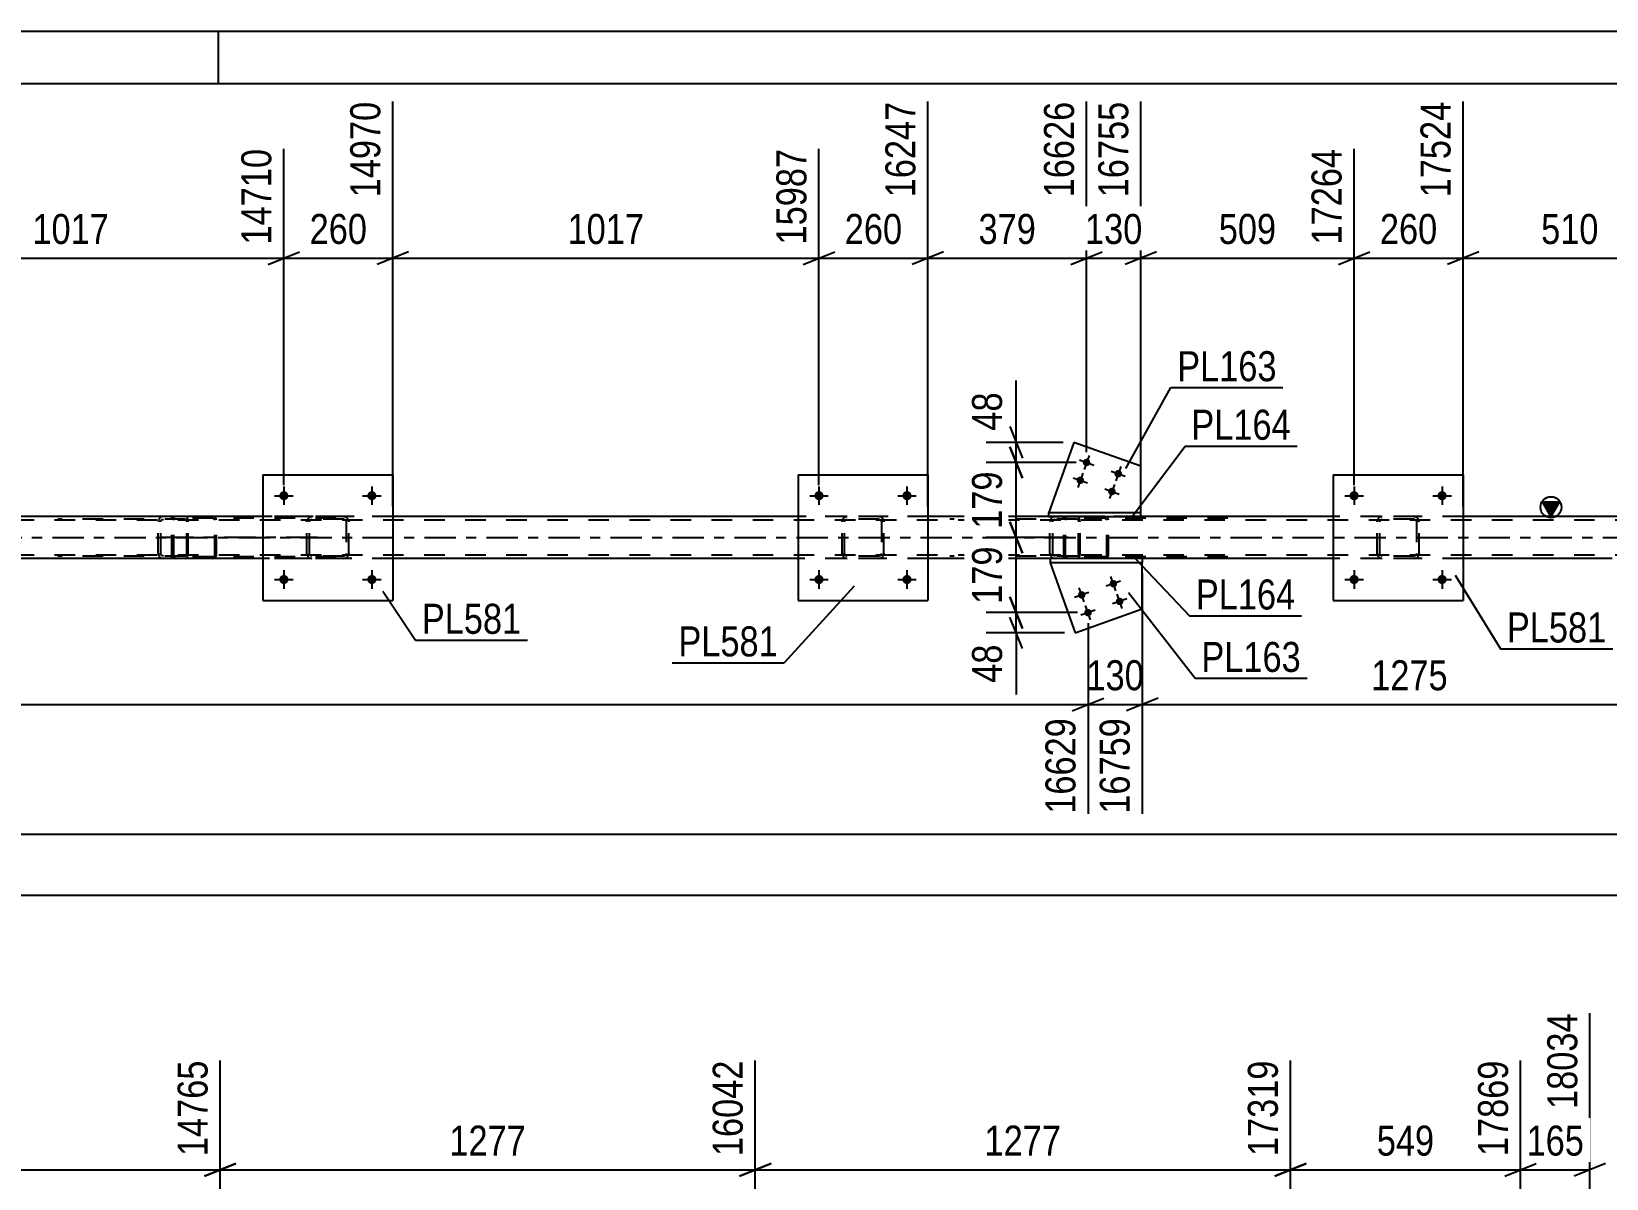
# Model space of a CAD drawing. Header units: millimetres. Extents: x 0 to 841, y 0 to 594.
# Drawn here: x 613.1 to 763.5, y 484.5 to 594 of the extents above; entities that cross this region are included whole.
import ezdxf

# ---------------------------------------------------------------- set-up
doc = ezdxf.new("R2010")
doc.units = ezdxf.units.MM
doc.linetypes.add('DXK_LINE_DOT2', pattern=[3.9198, 1.9599, -1.9599])
doc.linetypes.add('DXK_LINE_DOT3', pattern=[5.9187, 2.979, -0.9799, 0.9799, -0.9799])
doc.styles.add('Arial Narrow', font='ARIALN.TTF', dxfattribs={"height": 0.2})

# ---------------------------------------------------------------- blocks, each defined once
blk = doc.blocks.new('Unknown-318888112-1133')
at = {"color": 5, "linetype": 'Continuous'}
for p, q in [((841, 594), (0, 594)), ((631, 589), (631, 594)), ((836, 589), (5, 589))]:
    blk.add_line(p, q, dxfattribs=at)
blk = doc.blocks.new('Part-318888112-5496 - 5490')
at = {"color": 2, "linetype": 'Continuous'}
for p, q in [((737.39, 551.69), (737.39, 539.69)), ((737.39, 551.69), (749.79, 551.69)), ((749.79, 551.69), (749.79, 539.69)), ((737.39, 539.69), (749.79, 539.69))]:
    blk.add_line(p, q, dxfattribs=at)
blk = doc.blocks.new('Bolt-318888112-5508 - 5490')
at = {"linetype": 'Continuous'}
for points in [[(714.19, 552.74, -1), (713.51, 552.98, -1)], [(717.21, 551.67, -1), (716.53, 551.91, -1)], [(713.59, 551.04, -1), (712.91, 551.28, -1)], [(716.61, 549.97, -1), (715.93, 550.21, -1)]]:
    blk.add_hatch(color=1, dxfattribs=at).paths.add_polyline_path(points)
at = {"color": 1, "linetype": 'Continuous'}
for p, q in [((714.09, 553.54), (713.61, 552.18)), ((713.49, 551.84), (713.01, 550.48)), ((713.17, 553.1), (714.53, 552.62)), ((716.19, 552.03), (717.55, 551.55)), ((717.11, 552.47), (716.63, 551.11)), ((712.57, 551.4), (713.93, 550.92)), ((715.59, 550.33), (716.95, 549.85)), ((716.51, 550.77), (716.03, 549.41))]:
    blk.add_line(p, q, dxfattribs=at)
blk = doc.blocks.new('Bolt-318888112-5497 - 5490')
at = {"linetype": 'Continuous'}
for points in [[(716.07, 541.17, -1), (716.75, 541.41, -1)], [(713.05, 540.1, -1), (713.73, 540.34, -1)], [(716.67, 539.48, -1), (717.35, 539.72, -1)], [(713.65, 538.41, -1), (714.33, 538.65, -1)]]:
    blk.add_hatch(color=1, dxfattribs=at).paths.add_polyline_path(points)
at = {"color": 1, "linetype": 'Continuous'}
for p, q in [((717.09, 541.53), (715.73, 541.05)), ((716.65, 540.61), (716.17, 541.97)), ((714.07, 540.46), (712.71, 539.98)), ((713.63, 539.55), (713.15, 540.9)), ((717.69, 539.84), (716.33, 539.36)), ((717.25, 538.92), (716.77, 540.28)), ((714.67, 538.77), (713.31, 538.29)), ((714.23, 537.85), (713.75, 539.21))]:
    blk.add_line(p, q, dxfattribs=at)
blk = doc.blocks.new('Part-318888112-5502 - 5490')
at = {"color": 2, "linetype": 'Continuous'}
for p, q in [((719.17, 543.69), (710.39, 543.69)), ((710.39, 543.69), (710.39, 543.29)), ((719.17, 543.29), (710.39, 543.29)), ((719.17, 543.69), (719.17, 543.29))]:
    blk.add_line(p, q, dxfattribs=at)
blk = doc.blocks.new('Part-318888112-5507 - 5490')
at = {"color": 2, "linetype": 'Continuous'}
for p, q in [((710.39, 543.29), (712.76, 536.61)), ((719.17, 538.88), (719.17, 543.29)), ((712.76, 536.61), (719.17, 538.88))]:
    blk.add_line(p, q, dxfattribs=at)
at = {"color": 7, "linetype": 'DXK_LINE_DOT2'}
blk.add_line((719.17, 543.29), (710.39, 543.29), dxfattribs=at)
blk = doc.blocks.new('Part-318888112-5513 - 5490')
at = {"color": 2, "linetype": 'Continuous'}
for p, q in [((712.63, 554.78), (710.25, 548.09)), ((719.03, 552.51), (712.63, 554.78)), ((719.03, 548.09), (719.03, 552.51))]:
    blk.add_line(p, q, dxfattribs=at)
at = {"color": 7, "linetype": 'DXK_LINE_DOT2'}
blk.add_line((710.25, 548.09), (719.03, 548.09), dxfattribs=at)
blk = doc.blocks.new('Bolt-318888112-5547 - 5490')
at = {"linetype": 'Continuous'}
for points in [[(688.75, 549.69, -1), (687.87, 549.69, -1)], [(697.15, 549.69, -1), (696.27, 549.69, -1)]]:
    blk.add_hatch(color=1, dxfattribs=at).paths.add_polyline_path(points)
at = {"color": 1, "linetype": 'Continuous'}
for p, q in [((688.31, 550.57), (688.31, 548.81)), ((696.71, 550.57), (696.71, 548.81)), ((687.43, 549.69), (689.19, 549.69)), ((695.83, 549.69), (697.59, 549.69))]:
    blk.add_line(p, q, dxfattribs=at)
blk = doc.blocks.new('Bolt-318888112-5548 - 5490')
at = {"linetype": 'Continuous'}
for points in [[(688.75, 541.69, -1), (687.87, 541.69, -1)], [(697.15, 541.69, -1), (696.27, 541.69, -1)]]:
    blk.add_hatch(color=1, dxfattribs=at).paths.add_polyline_path(points)
at = {"color": 1, "linetype": 'Continuous'}
for p, q in [((687.43, 541.69), (689.19, 541.69)), ((688.31, 542.57), (688.31, 540.81)), ((695.83, 541.69), (697.59, 541.69)), ((696.71, 542.57), (696.71, 540.81))]:
    blk.add_line(p, q, dxfattribs=at)
blk = doc.blocks.new('Bolt-318888112-5549 - 5490')
at = {"linetype": 'Continuous'}
for points in [[(637.67, 549.69, -1), (636.79, 549.69, -1)], [(646.07, 549.69, -1), (645.19, 549.69, -1)]]:
    blk.add_hatch(color=1, dxfattribs=at).paths.add_polyline_path(points)
at = {"color": 1, "linetype": 'Continuous'}
for p, q in [((637.23, 550.57), (637.23, 548.81)), ((645.63, 550.57), (645.63, 548.81)), ((636.35, 549.69), (638.11, 549.69)), ((644.75, 549.69), (646.51, 549.69))]:
    blk.add_line(p, q, dxfattribs=at)
blk = doc.blocks.new('Bolt-318888112-5550 - 5490')
at = {"linetype": 'Continuous'}
for points in [[(637.67, 541.69, -1), (636.79, 541.69, -1)], [(646.07, 541.69, -1), (645.19, 541.69, -1)]]:
    blk.add_hatch(color=1, dxfattribs=at).paths.add_polyline_path(points)
at = {"color": 1, "linetype": 'Continuous'}
for p, q in [((636.35, 541.69), (638.11, 541.69)), ((637.23, 542.57), (637.23, 540.81)), ((644.75, 541.69), (646.51, 541.69)), ((645.63, 542.57), (645.63, 540.81))]:
    blk.add_line(p, q, dxfattribs=at)
blk = doc.blocks.new('Bolt-318888112-5553 - 5490')
at = {"linetype": 'Continuous'}
for points in [[(739.83, 549.69, -1), (738.95, 549.69, -1)], [(748.23, 549.69, -1), (747.35, 549.69, -1)]]:
    blk.add_hatch(color=1, dxfattribs=at).paths.add_polyline_path(points)
at = {"color": 1, "linetype": 'Continuous'}
for p, q in [((739.39, 550.57), (739.39, 548.81)), ((747.79, 550.57), (747.79, 548.81)), ((738.51, 549.69), (740.27, 549.69)), ((746.91, 549.69), (748.67, 549.69))]:
    blk.add_line(p, q, dxfattribs=at)
blk = doc.blocks.new('Bolt-318888112-5554 - 5490')
at = {"linetype": 'Continuous'}
for points in [[(739.83, 541.69, -1), (738.95, 541.69, -1)], [(748.23, 541.69, -1), (747.35, 541.69, -1)]]:
    blk.add_hatch(color=1, dxfattribs=at).paths.add_polyline_path(points)
at = {"color": 1, "linetype": 'Continuous'}
for p, q in [((738.51, 541.69), (740.27, 541.69)), ((739.39, 542.57), (739.39, 540.81)), ((746.91, 541.69), (748.67, 541.69)), ((747.79, 542.57), (747.79, 540.81))]:
    blk.add_line(p, q, dxfattribs=at)
blk = doc.blocks.new('Part-318888112-5607 - 5490')
at = {"color": 7, "linetype": 'DXK_LINE_DOT2'}
for p, q in [((741.59, 547.21), (741.63, 547.4)), ((741.63, 547.4), (741.59, 547.21)), ((741.83, 547.21), (741.85, 547.3)), ((741.85, 547.3), (741.9, 547.38)), ((741.89, 547.66), (742.07, 547.69)), ((742.07, 547.69), (741.89, 547.66)), ((741.9, 547.38), (741.98, 547.43)), ((741.98, 547.43), (742.07, 547.45)), ((745.11, 547.69), (742.07, 547.69)), ((745.11, 547.45), (742.07, 547.45)), ((745.11, 547.69), (745.29, 547.66)), ((745.29, 547.66), (745.11, 547.69)), ((745.11, 547.45), (745.2, 547.43)), ((745.2, 547.43), (745.28, 547.38)), ((745.28, 547.38), (745.33, 547.3)), ((745.33, 547.3), (745.35, 547.21)), ((745.55, 547.4), (745.59, 547.21)), ((745.59, 547.21), (745.55, 547.4)), ((741.59, 544.17), (741.59, 547.21)), ((741.83, 544.17), (741.83, 547.21)), ((745.35, 547.21), (745.35, 544.17)), ((745.59, 544.17), (745.59, 547.21)), ((741.63, 543.99), (741.59, 544.17)), ((741.59, 544.17), (741.63, 543.99)), ((741.85, 544.08), (741.83, 544.17)), ((741.9, 544), (741.85, 544.08)), ((742.07, 543.69), (741.89, 543.73)), ((741.89, 543.73), (742.07, 543.69)), ((741.98, 543.95), (741.9, 544)), ((742.07, 543.93), (741.98, 543.95)), ((745.11, 543.93), (742.07, 543.93)), ((745.11, 543.69), (742.07, 543.69)), ((745.2, 543.95), (745.11, 543.93)), ((745.29, 543.73), (745.11, 543.69)), ((745.11, 543.69), (745.29, 543.73)), ((745.28, 544), (745.2, 543.95)), ((745.33, 544.08), (745.28, 544)), ((745.35, 544.17), (745.33, 544.08)), ((745.59, 544.17), (745.55, 543.99)), ((745.55, 543.99), (745.59, 544.17))]:
    blk.add_line(p, q, dxfattribs=at)
for centre, start, end in [((742.07, 547.21), 112.5, 157.5), ((742.07, 547.21), 112.5, 157.5), ((745.11, 547.21), 22.5, 67.5), ((745.11, 547.21), 22.5, 67.5), ((742.07, 544.17), 202.5, 247.5), ((742.07, 544.17), 202.5, 247.5), ((745.11, 544.17), 292.5, 337.5), ((745.11, 544.17), 292.5, 337.5)]:
    blk.add_arc(centre, 0.48, start, end, dxfattribs=at)
blk = doc.blocks.new('Part-318888112-5612 - 5490')
at = {"color": 2, "linetype": 'Continuous'}
for p, q in [((686.31, 551.69), (686.31, 539.69)), ((686.31, 551.69), (698.71, 551.69)), ((698.71, 551.69), (698.71, 539.69)), ((686.31, 539.69), (698.71, 539.69))]:
    blk.add_line(p, q, dxfattribs=at)
blk = doc.blocks.new('Part-318888112-5613 - 5490')
at = {"color": 7, "linetype": 'DXK_LINE_DOT2'}
for p, q in [((690.51, 547.21), (690.55, 547.4)), ((690.55, 547.4), (690.51, 547.21)), ((690.75, 547.21), (690.77, 547.3)), ((690.77, 547.3), (690.82, 547.38)), ((690.81, 547.66), (690.99, 547.69)), ((690.99, 547.69), (690.81, 547.66)), ((690.82, 547.38), (690.9, 547.43)), ((690.9, 547.43), (690.99, 547.45)), ((694.03, 547.69), (690.99, 547.69)), ((694.03, 547.45), (690.99, 547.45)), ((694.03, 547.69), (694.21, 547.66)), ((694.21, 547.66), (694.03, 547.69)), ((694.03, 547.45), (694.12, 547.43)), ((694.12, 547.43), (694.2, 547.38)), ((694.2, 547.38), (694.25, 547.3)), ((694.25, 547.3), (694.27, 547.21)), ((694.47, 547.4), (694.51, 547.21)), ((694.51, 547.21), (694.47, 547.4)), ((690.51, 544.17), (690.51, 547.21)), ((690.75, 544.17), (690.75, 547.21)), ((694.27, 547.21), (694.27, 544.17)), ((694.51, 544.17), (694.51, 547.21)), ((690.55, 543.99), (690.51, 544.17)), ((690.51, 544.17), (690.55, 543.99)), ((690.77, 544.08), (690.75, 544.17)), ((690.82, 544), (690.77, 544.08)), ((690.99, 543.69), (690.81, 543.73)), ((690.81, 543.73), (690.99, 543.69)), ((690.9, 543.95), (690.82, 544)), ((690.99, 543.93), (690.9, 543.95)), ((694.03, 543.93), (690.99, 543.93)), ((694.03, 543.69), (690.99, 543.69)), ((694.12, 543.95), (694.03, 543.93)), ((694.21, 543.73), (694.03, 543.69)), ((694.03, 543.69), (694.21, 543.73)), ((694.2, 544), (694.12, 543.95)), ((694.25, 544.08), (694.2, 544)), ((694.27, 544.17), (694.25, 544.08)), ((694.51, 544.17), (694.47, 543.99)), ((694.47, 543.99), (694.51, 544.17))]:
    blk.add_line(p, q, dxfattribs=at)
at = {"color": 7, "linetype": 'DXK_LINE_DOT3'}
blk.add_line((692.51, 545.69), (692.51, 545.69), dxfattribs=at)
at = {"color": 7, "linetype": 'DXK_LINE_DOT2'}
for centre, start, end in [((690.99, 547.21), 112.5, 157.5), ((690.99, 547.21), 112.5, 157.5), ((694.03, 547.21), 22.5, 67.5), ((694.03, 547.21), 22.5, 67.5), ((690.99, 544.17), 202.5, 247.5), ((690.99, 544.17), 202.5, 247.5), ((694.03, 544.17), 292.5, 337.5), ((694.03, 544.17), 292.5, 337.5)]:
    blk.add_arc(centre, 0.48, start, end, dxfattribs=at)
blk = doc.blocks.new('Part-318888112-5618 - 5490')
at = {"color": 2, "linetype": 'Continuous'}
for p, q in [((635.23, 551.69), (635.23, 539.69)), ((635.23, 551.69), (647.63, 551.69)), ((647.63, 551.69), (647.63, 539.69)), ((635.23, 539.69), (647.63, 539.69))]:
    blk.add_line(p, q, dxfattribs=at)
blk = doc.blocks.new('Part-318888112-5619 - 5490')
at = {"color": 7, "linetype": 'DXK_LINE_DOT2'}
for p, q in [((639.43, 547.21), (639.47, 547.4)), ((639.47, 547.4), (639.43, 547.21)), ((639.67, 547.21), (639.69, 547.3)), ((639.69, 547.3), (639.74, 547.38)), ((639.73, 547.66), (639.91, 547.69)), ((639.91, 547.69), (639.73, 547.66)), ((639.74, 547.38), (639.82, 547.43)), ((639.82, 547.43), (639.91, 547.45)), ((642.95, 547.69), (639.91, 547.69)), ((642.95, 547.45), (639.91, 547.45)), ((642.95, 547.69), (643.13, 547.66)), ((643.13, 547.66), (642.95, 547.69)), ((642.95, 547.45), (643.04, 547.43)), ((643.04, 547.43), (643.12, 547.38)), ((643.12, 547.38), (643.17, 547.3)), ((643.17, 547.3), (643.19, 547.21)), ((643.39, 547.4), (643.43, 547.21)), ((643.43, 547.21), (643.39, 547.4)), ((639.43, 544.17), (639.43, 547.21)), ((639.67, 544.17), (639.67, 547.21)), ((643.19, 547.21), (643.19, 544.17)), ((643.43, 544.17), (643.43, 547.21)), ((639.47, 543.99), (639.43, 544.17)), ((639.43, 544.17), (639.47, 543.99)), ((639.69, 544.08), (639.67, 544.17)), ((639.74, 544), (639.69, 544.08)), ((639.91, 543.69), (639.73, 543.73)), ((639.73, 543.73), (639.91, 543.69)), ((639.82, 543.95), (639.74, 544)), ((639.91, 543.93), (639.82, 543.95)), ((642.95, 543.93), (639.91, 543.93)), ((642.95, 543.69), (639.91, 543.69)), ((643.04, 543.95), (642.95, 543.93)), ((643.13, 543.73), (642.95, 543.69)), ((642.95, 543.69), (643.13, 543.73)), ((643.12, 544), (643.04, 543.95)), ((643.17, 544.08), (643.12, 544)), ((643.19, 544.17), (643.17, 544.08)), ((643.43, 544.17), (643.39, 543.99)), ((643.39, 543.99), (643.43, 544.17))]:
    blk.add_line(p, q, dxfattribs=at)
at = {"color": 7, "linetype": 'DXK_LINE_DOT3'}
blk.add_line((641.43, 545.69), (641.43, 545.69), dxfattribs=at)
at = {"color": 7, "linetype": 'DXK_LINE_DOT2'}
for centre, start, end in [((639.91, 547.21), 112.5, 157.5), ((639.91, 547.21), 112.5, 157.5), ((642.95, 547.21), 22.5, 67.5), ((642.95, 547.21), 22.5, 67.5), ((639.91, 544.17), 202.5, 247.5), ((639.91, 544.17), 202.5, 247.5), ((642.95, 544.17), 292.5, 337.5), ((642.95, 544.17), 292.5, 337.5)]:
    blk.add_arc(centre, 0.48, start, end, dxfattribs=at)
blk = doc.blocks.new('Part-318888112-5630 - 5490')
at = {"color": 2, "linetype": 'Continuous'}
for p, q in [((710.25, 547.69), (710.25, 548.09)), ((710.25, 548.09), (719.03, 548.09)), ((710.25, 547.69), (719.03, 547.69)), ((719.03, 547.69), (719.03, 548.09))]:
    blk.add_line(p, q, dxfattribs=at)
blk = doc.blocks.new('Part-318888112-5669 - 5490')
at = {"color": 7, "linetype": 'DXK_LINE_DOT2'}
for p, q in [((627.82, 547.69), (615.67, 547.69)), ((627.82, 547.45), (615.67, 547.45)), ((625.25, 547.3), (625.23, 547.21)), ((625.27, 547.4), (625.25, 547.3)), ((625.48, 547.21), (625.5, 547.3)), ((625.5, 547.3), (625.56, 547.38)), ((625.73, 547.69), (625.54, 547.66)), ((625.56, 547.38), (625.64, 547.43)), ((625.64, 547.43), (625.73, 547.45)), ((626.55, 547.45), (626.55, 547.69)), ((627.93, 547.66), (627.82, 547.69)), ((627.82, 547.45), (627.88, 547.43)), ((627.88, 547.43), (627.92, 547.38)), ((627.92, 547.38), (627.95, 547.3)), ((628.02, 547.55), (627.93, 547.66)), ((627.95, 547.3), (627.96, 547.21)), ((628.07, 547.4), (628.02, 547.55)), ((628.1, 547.21), (628.07, 547.4)), ((625.23, 544.17), (625.23, 547.21)), ((625.48, 544.17), (625.48, 547.21)), ((627.96, 544.17), (627.96, 547.21)), ((628.1, 544.17), (628.1, 547.21)), ((627.82, 543.93), (615.67, 543.93)), ((627.82, 543.69), (615.67, 543.69)), ((625.23, 544.17), (625.25, 544.09)), ((625.25, 544.09), (625.27, 543.99)), ((625.5, 544.08), (625.48, 544.17)), ((625.56, 544), (625.5, 544.08)), ((625.54, 543.73), (625.73, 543.69)), ((625.64, 543.95), (625.56, 544)), ((625.73, 543.93), (625.64, 543.95)), ((626.55, 543.69), (626.55, 543.93)), ((627.88, 543.95), (627.82, 543.93)), ((627.82, 543.69), (627.93, 543.73)), ((627.92, 544), (627.88, 543.95)), ((627.95, 544.08), (627.92, 544)), ((627.93, 543.73), (628.02, 543.83)), ((627.96, 544.17), (627.95, 544.08)), ((628.02, 543.83), (628.03, 543.86)), ((628.03, 543.86), (628.07, 543.99)), ((628.07, 543.99), (628.1, 544.17))]:
    blk.add_line(p, q, dxfattribs=at)
for centre, start, end in [((625.72, 547.2), 111.1941, 156.1506), ((625.72, 544.19), 203.8494, 248.8059)]:
    blk.add_arc(centre, 0.492, start, end, dxfattribs=at)
blk = doc.blocks.new('Part-318888112-5676 - 5490')
at = {"color": 7, "linetype": 'DXK_LINE_DOT2'}
for p, q in [((712.96, 547.69), (700.8, 547.69)), ((712.96, 547.45), (700.8, 547.45)), ((710.38, 547.3), (710.36, 547.21)), ((710.4, 547.4), (710.38, 547.3)), ((710.62, 547.21), (710.64, 547.3)), ((710.64, 547.3), (710.69, 547.38)), ((710.87, 547.69), (710.68, 547.66)), ((710.69, 547.38), (710.77, 547.43)), ((710.77, 547.43), (710.87, 547.45)), ((711.68, 547.45), (711.68, 547.69)), ((713.06, 547.66), (712.96, 547.69)), ((712.96, 547.45), (713.01, 547.43)), ((713.01, 547.43), (713.05, 547.38)), ((713.05, 547.38), (713.08, 547.3)), ((713.15, 547.55), (713.06, 547.66)), ((713.08, 547.3), (713.09, 547.21)), ((713.21, 547.4), (713.15, 547.55)), ((713.23, 547.21), (713.21, 547.4)), ((710.36, 544.17), (710.36, 547.21)), ((710.62, 544.17), (710.62, 547.21)), ((713.09, 544.17), (713.09, 547.21)), ((713.23, 544.17), (713.23, 547.21)), ((712.96, 543.93), (700.8, 543.93)), ((712.96, 543.69), (700.8, 543.69)), ((710.36, 544.17), (710.38, 544.09)), ((710.38, 544.09), (710.4, 543.99)), ((710.64, 544.08), (710.62, 544.17)), ((710.69, 544), (710.64, 544.08)), ((710.68, 543.73), (710.87, 543.69)), ((710.77, 543.95), (710.69, 544)), ((710.87, 543.93), (710.77, 543.95)), ((711.68, 543.69), (711.68, 543.93)), ((713.01, 543.95), (712.96, 543.93)), ((712.96, 543.69), (713.06, 543.73)), ((713.05, 544), (713.01, 543.95)), ((713.08, 544.08), (713.05, 544)), ((713.06, 543.73), (713.15, 543.83)), ((713.09, 544.17), (713.08, 544.08)), ((713.15, 543.83), (713.21, 543.99)), ((713.21, 543.99), (713.23, 544.17))]:
    blk.add_line(p, q, dxfattribs=at)
for centre, start, end in [((710.85, 547.2), 111.1941, 156.1506), ((710.85, 544.19), 203.8494, 248.8059)]:
    blk.add_arc(centre, 0.492, start, end, dxfattribs=at)
blk = doc.blocks.new('Part-318888112-5678 - 5490')
at = {"color": 7, "linetype": 'DXK_LINE_DOT2'}
for p, q in [((711.71, 547.49), (711.68, 547.37)), ((711.68, 544.01), (711.68, 547.37)), ((711.85, 547.37), (711.87, 547.43)), ((711.85, 544.01), (711.85, 547.37)), ((711.87, 547.43), (711.9, 547.49)), ((712.02, 547.69), (711.89, 547.67)), ((711.9, 547.49), (711.96, 547.52)), ((711.96, 547.52), (712.02, 547.53)), ((727.35, 547.69), (712.02, 547.69)), ((727.35, 547.53), (712.02, 547.53)), ((715.73, 547.67), (715.6, 547.69)), ((715.6, 547.53), (715.66, 547.52)), ((715.66, 547.52), (715.69, 547.5)), ((715.69, 547.5), (715.72, 547.49)), ((715.72, 547.49), (715.76, 547.43)), ((715.76, 547.43), (715.77, 547.37)), ((715.77, 544.01), (715.77, 547.37)), ((715.94, 547.37), (715.91, 547.49)), ((715.94, 544.01), (715.94, 547.37)), ((711.68, 544.01), (711.71, 543.89)), ((711.87, 543.95), (711.85, 544.01)), ((711.9, 543.9), (711.87, 543.95)), ((711.89, 543.72), (712.02, 543.69)), ((711.9, 543.9), (711.93, 543.88)), ((711.93, 543.88), (711.96, 543.86)), ((711.96, 543.86), (712.02, 543.85)), ((727.35, 543.85), (712.02, 543.85)), ((727.35, 543.69), (712.02, 543.69)), ((715.66, 543.86), (715.6, 543.85)), ((715.6, 543.69), (715.73, 543.72)), ((715.72, 543.9), (715.66, 543.86)), ((715.76, 543.95), (715.72, 543.9)), ((715.77, 544.01), (715.76, 543.95)), ((715.91, 543.89), (715.94, 544.01))]:
    blk.add_line(p, q, dxfattribs=at)
for centre, start, end in [((712.01, 547.36), 110.7583, 155.68), ((715.61, 547.36), 24.32, 69.2417), ((712.01, 544.03), 204.32, 249.2417), ((715.61, 544.03), 290.7583, 335.68)]:
    blk.add_arc(centre, 0.331, start, end, dxfattribs=at)
blk = doc.blocks.new('Part-318888112-5696 - 5490')
at = {"color": 7, "linetype": 'DXK_LINE_DOT2'}
for p, q in [((626.57, 547.49), (626.55, 547.37)), ((626.55, 544.01), (626.55, 547.37)), ((626.72, 547.37), (626.73, 547.43)), ((626.72, 544.01), (626.72, 547.37)), ((626.73, 547.43), (626.77, 547.49)), ((626.89, 547.69), (626.76, 547.67)), ((626.77, 547.49), (626.82, 547.52)), ((626.82, 547.52), (626.89, 547.53)), ((642.22, 547.69), (626.89, 547.69)), ((642.22, 547.53), (626.89, 547.53)), ((630.59, 547.67), (630.46, 547.69)), ((630.46, 547.53), (630.53, 547.52)), ((630.53, 547.52), (630.55, 547.5)), ((630.55, 547.5), (630.58, 547.49)), ((630.58, 547.49), (630.62, 547.43)), ((630.62, 547.43), (630.63, 547.37)), ((630.63, 544.01), (630.63, 547.37)), ((630.81, 547.37), (630.78, 547.49)), ((630.81, 544.01), (630.81, 547.37)), ((626.55, 544.01), (626.57, 543.89)), ((626.73, 543.95), (626.72, 544.01)), ((626.77, 543.9), (626.73, 543.95)), ((626.76, 543.72), (626.89, 543.69)), ((626.77, 543.9), (626.8, 543.88)), ((626.8, 543.88), (626.82, 543.86)), ((626.82, 543.86), (626.89, 543.85)), ((642.22, 543.85), (626.89, 543.85)), ((642.22, 543.69), (626.89, 543.69)), ((630.53, 543.86), (630.46, 543.85)), ((630.46, 543.69), (630.59, 543.72)), ((630.58, 543.9), (630.53, 543.86)), ((630.62, 543.95), (630.58, 543.9)), ((630.63, 544.01), (630.62, 543.95)), ((630.78, 543.89), (630.81, 544.01))]:
    blk.add_line(p, q, dxfattribs=at)
at = {"color": 7, "linetype": 'DXK_LINE_DOT3'}
blk.add_line((640.43, 545.69), (625.26, 545.69), dxfattribs=at)
at = {"color": 7, "linetype": 'DXK_LINE_DOT2'}
for centre, start, end in [((626.88, 547.36), 110.7583, 155.68), ((630.48, 547.36), 24.32, 69.2417), ((626.88, 544.03), 204.32, 249.2417), ((630.48, 544.03), 290.7583, 335.68)]:
    blk.add_arc(centre, 0.331, start, end, dxfattribs=at)
blk = doc.blocks.new('Part-318888112-5729 - 5490')
at = {"linetype": 'Continuous'}
blk.add_hatch(color=2, dxfattribs=at).paths.add_polyline_path([(758.18, 547.69), (757.38, 549.09), (758.98, 549.09)])
at = {"color": 2, "linetype": 'Continuous'}
for p, q in [((758.18, 547.69), (757.38, 549.09)), ((757.38, 549.09), (758.98, 549.09)), ((758.98, 549.09), (758.18, 547.69)), ((635.23, 547.69), (596.55, 547.69)), ((686.31, 547.69), (647.63, 547.69)), ((710.25, 547.69), (698.71, 547.69)), ((737.39, 547.69), (719.03, 547.69)), ((770.18, 547.69), (749.79, 547.69)), ((635.23, 543.69), (596.55, 543.69)), ((686.31, 543.69), (647.63, 543.69)), ((710.39, 543.69), (698.71, 543.69)), ((737.39, 543.69), (719.17, 543.69)), ((764.02, 543.69), (749.79, 543.69))]:
    blk.add_line(p, q, dxfattribs=at)
at = {"color": 7, "linetype": 'DXK_LINE_DOT2'}
for p, q in [((770.18, 547.37), (106.14, 547.37)), ((749.79, 547.69), (175.5, 547.69)), ((647.63, 547.69), (635.23, 547.69)), ((698.71, 547.69), (686.31, 547.69)), ((719.03, 547.69), (710.25, 547.69)), ((770.18, 544.01), (106.14, 544.01)), ((647.63, 543.69), (635.23, 543.69)), ((698.71, 543.69), (686.31, 543.69)), ((719.17, 543.69), (710.39, 543.69)), ((749.79, 543.69), (737.39, 543.69))]:
    blk.add_line(p, q, dxfattribs=at)
at = {"color": 7, "linetype": 'DXK_LINE_DOT3'}
blk.add_line((106.14, 545.69), (770.18, 545.69), dxfattribs=at)
at = {"color": 2, "linetype": 'Continuous'}
blk.add_circle((758.18, 548.59), 1, dxfattribs=at)
blk = doc.blocks.new('StraightDimension-318888112-14655 - 5490')
at = {"color": 7, "linetype": 'Continuous'}
for p, q in [((698.71, 548.69), (698.71, 587.31)), ((713.85, 553.86), (713.85, 587.31)), ((700.21, 572.97), (697.21, 571.77)), ((712.35, 571.77), (715.35, 572.97)), ((698.71, 572.37), (713.85, 572.37))]:
    blk.add_line(p, q, dxfattribs=at)
at = {"color": 0}
blk.add_wipeout([(709.62, 573.12), (709.62, 577.32), (702.94, 577.32), (702.94, 573.12)], dxfattribs=at)
at = {"color": 3, "style": 'Arial Narrow'}
blk.add_text('379', height=2.863, dxfattribs=at).set_placement((703.54, 573.72))
at = {"color": 0, "linetype": 'Continuous'}
blk.add_wipeout([(713.25, 587.91), (709.05, 587.91), (709.05, 577.57), (713.25, 577.57)], dxfattribs=at)
at = {"color": 3, "linetype": 'Continuous', "style": 'Arial Narrow'}
blk.add_text('16626', height=2.863, rotation=90.0002, dxfattribs=at).set_placement((712.65, 578.17))
blk = doc.blocks.new('StraightDimension-318888112-14652 - 5490')
at = {"color": 7, "linetype": 'Continuous'}
for p, q in [((749.79, 548.69), (749.79, 587.31)), ((739.39, 550.69), (739.39, 582.81)), ((737.89, 571.77), (740.89, 572.97)), ((751.29, 572.97), (748.29, 571.77)), ((739.39, 572.37), (749.79, 572.37))]:
    blk.add_line(p, q, dxfattribs=at)
at = {"color": 0}
blk.add_wipeout([(747.93, 573.12), (747.93, 577.32), (741.25, 577.32), (741.25, 573.12)], dxfattribs=at)
at = {"color": 3, "style": 'Arial Narrow'}
blk.add_text('260', height=2.863, dxfattribs=at).set_placement((741.85, 573.72))
at = {"color": 0, "linetype": 'Continuous'}
blk.add_wipeout([(749.19, 587.91), (744.99, 587.91), (744.99, 577.57), (749.19, 577.57)], dxfattribs=at)
at = {"color": 3, "linetype": 'Continuous', "style": 'Arial Narrow'}
blk.add_text('17524', height=2.863, rotation=90.0002, dxfattribs=at).set_placement((748.59, 578.17))
blk = doc.blocks.new('StraightDimension-318888112-6430 - 5490')
at = {"color": 7, "linetype": 'Continuous'}
for p, q in [((719.17, 542.29), (719.17, 519.33)), ((713.99, 537.53), (713.99, 519.33)), ((712.49, 529.17), (715.49, 530.37)), ((713.99, 529.77), (719.17, 529.77)), ((720.67, 530.37), (717.67, 529.17))]:
    blk.add_line(p, q, dxfattribs=at)
at = {"color": 0}
blk.add_wipeout([(719.93, 530.52), (719.93, 534.72), (713.24, 534.72), (713.24, 530.52)], dxfattribs=at)
at = {"color": 0, "linetype": 'Continuous'}
blk.add_wipeout([(718.57, 529.07), (714.37, 529.07), (714.37, 518.73), (718.57, 518.73)], dxfattribs=at)
at = {"color": 3, "style": 'Arial Narrow'}
blk.add_text('130', height=2.863, dxfattribs=at).set_placement((713.84, 531.12))
at = {"color": 3, "linetype": 'Continuous', "style": 'Arial Narrow'}
blk.add_text('16759', height=2.863, rotation=90.0002, dxfattribs=at).set_placement((717.97, 519.33))
blk = doc.blocks.new('StraightDimension-318888112-6373 - 5490')
at = {"color": 7, "linetype": 'Continuous'}
blk.add_line((64.22, 517.39), (770.18, 517.39), dxfattribs=at)
blk = doc.blocks.new('StraightDimension-318888112-6394 - 5490')
at = {"color": 7, "linetype": 'Continuous'}
blk.add_line((63.58, 511.57), (770.82, 511.57), dxfattribs=at)
blk = doc.blocks.new('StraightDimension-318888112-6426 - 5490')
at = {"color": 7, "linetype": 'Continuous'}
for p, q in [((719.17, 542.29), (719.17, 519.33)), ((770.18, 542.69), (770.18, 519.33)), ((720.67, 530.37), (717.67, 529.17)), ((719.17, 529.77), (770.18, 529.77)), ((768.68, 529.17), (771.68, 530.37))]:
    blk.add_line(p, q, dxfattribs=at)
at = {"color": 0}
blk.add_wipeout([(748.93, 530.52), (748.93, 534.72), (740.42, 534.72), (740.42, 530.52)], dxfattribs=at)
at = {"color": 0, "linetype": 'Continuous'}
blk.add_wipeout([(769.58, 529.07), (765.38, 529.07), (765.38, 518.73), (769.58, 518.73)], dxfattribs=at)
at = {"color": 3, "style": 'Arial Narrow'}
blk.add_text('1275', height=2.863, dxfattribs=at).set_placement((741.02, 531.12))
at = {"color": 3, "linetype": 'Continuous', "style": 'Arial Narrow'}
blk.add_text('18034', height=2.863, rotation=90.0002, dxfattribs=at).set_placement((768.98, 519.33))
blk = doc.blocks.new('StraightDimension-318888112-6436 - 5490')
at = {"color": 7, "linetype": 'Continuous'}
for p, q in [((713.99, 537.53), (713.99, 519.33)), ((64.22, 529.77), (713.99, 529.77)), ((712.49, 529.17), (715.49, 530.37))]:
    blk.add_line(p, q, dxfattribs=at)
at = {"color": 0, "linetype": 'Continuous'}
blk.add_wipeout([(713.39, 529.07), (709.19, 529.07), (709.19, 518.73), (713.39, 518.73)], dxfattribs=at)
at = {"color": 3, "linetype": 'Continuous', "style": 'Arial Narrow'}
blk.add_text('16629', height=2.863, rotation=90.0002, dxfattribs=at).set_placement((712.79, 519.33))
blk = doc.blocks.new('StraightDimension-318888112-6443 - 5490')
at = {"color": 7, "linetype": 'Continuous'}
for p, q in [((706.53, 540.03), (707.73, 537.03)), ((712.99, 538.53), (704.28, 538.53)), ((707.13, 536.61), (707.13, 538.53)), ((707.73, 535.11), (706.53, 538.11)), ((711.76, 536.61), (704.28, 536.61))]:
    blk.add_line(p, q, dxfattribs=at)
at = {"color": 0}
blk.add_wipeout([(706.38, 536.08), (702.18, 536.08), (702.18, 531.23), (706.38, 531.23)], dxfattribs=at)
at = {"color": 7, "linetype": 'Continuous'}
blk.add_line((707.13, 536.61), (707.13, 530.7), dxfattribs=at)
blk.add_line((707.13, 536.61), (707.13, 530.7), dxfattribs=at)
at = {"color": 3, "style": 'Arial Narrow'}
blk.add_text('48', height=2.863, rotation=90.0002, dxfattribs=at).set_placement((705.78, 531.83))
blk = doc.blocks.new('StraightDimension-318888112-6453 - 5490')
at = {"color": 7, "linetype": 'Continuous'}
for p, q in [((706.53, 547.19), (707.73, 544.19)), ((712.09, 545.69), (704.28, 545.69)), ((707.13, 538.53), (707.13, 545.69)), ((707.73, 537.03), (706.53, 540.03)), ((712.99, 538.53), (704.28, 538.53))]:
    blk.add_line(p, q, dxfattribs=at)
at = {"color": 0}
blk.add_wipeout([(706.38, 545.45), (702.18, 545.45), (702.18, 538.77), (706.38, 538.77)], dxfattribs=at)
at = {"color": 3, "style": 'Arial Narrow'}
blk.add_text('179', height=2.863, rotation=90.0002, dxfattribs=at).set_placement((705.78, 539.37))
blk = doc.blocks.new('StraightDimension-318888112-6470 - 5490')
at = {"color": 7, "linetype": 'Continuous'}
for p, q in [((706.53, 554.36), (707.73, 551.36)), ((712.85, 552.86), (704.28, 552.86)), ((707.13, 545.69), (707.13, 552.86)), ((707.73, 544.19), (706.53, 547.19)), ((712.09, 545.69), (704.28, 545.69))]:
    blk.add_line(p, q, dxfattribs=at)
at = {"color": 0}
blk.add_wipeout([(706.38, 552.62), (702.18, 552.62), (702.18, 545.93), (706.38, 545.93)], dxfattribs=at)
at = {"color": 3, "style": 'Arial Narrow'}
blk.add_text('179', height=2.863, rotation=90.0002, dxfattribs=at).set_placement((705.78, 546.53))
blk = doc.blocks.new('StraightDimension-318888112-6487 - 5490')
at = {"color": 7, "linetype": 'Continuous'}
for p, q in [((706.53, 556.28), (707.73, 553.28)), ((711.63, 554.78), (704.28, 554.78)), ((707.13, 552.86), (707.13, 554.78)), ((707.73, 551.36), (706.53, 554.36)), ((712.85, 552.86), (704.28, 552.86))]:
    blk.add_line(p, q, dxfattribs=at)
at = {"color": 0}
blk.add_wipeout([(706.38, 560.16), (702.18, 560.16), (702.18, 555.3), (706.38, 555.3)], dxfattribs=at)
at = {"color": 7, "linetype": 'Continuous'}
blk.add_line((707.13, 554.78), (707.13, 560.68), dxfattribs=at)
blk.add_line((707.13, 554.78), (707.13, 560.68), dxfattribs=at)
at = {"color": 3, "style": 'Arial Narrow'}
blk.add_text('48', height=2.863, rotation=90.0002, dxfattribs=at).set_placement((705.78, 555.9))
blk = doc.blocks.new('StraightDimension-318888112-14651 - 5490')
at = {"color": 7, "linetype": 'Continuous'}
for p, q in [((749.79, 548.69), (749.79, 587.31)), ((770.18, 548.69), (770.18, 582.81)), ((751.29, 572.97), (748.29, 571.77)), ((768.68, 571.77), (771.68, 572.97)), ((749.79, 572.37), (770.18, 572.37))]:
    blk.add_line(p, q, dxfattribs=at)
at = {"color": 0, "linetype": 'Continuous'}
blk.add_wipeout([(769.58, 583.41), (765.38, 583.41), (765.38, 573.07), (769.58, 573.07)], dxfattribs=at)
at = {"color": 0}
blk.add_wipeout([(763.33, 573.12), (763.33, 577.32), (756.64, 577.32), (756.64, 573.12)], dxfattribs=at)
at = {"color": 3, "linetype": 'Continuous', "style": 'Arial Narrow'}
blk.add_text('18034', height=2.863, rotation=90.0002, dxfattribs=at).set_placement((768.98, 573.67))
at = {"color": 3, "style": 'Arial Narrow'}
blk.add_text('510', height=2.863, dxfattribs=at).set_placement((757.24, 573.72))
blk = doc.blocks.new('StraightDimension-318888112-14653 - 5490')
at = {"color": 7, "linetype": 'Continuous'}
for p, q in [((719.03, 549.09), (719.03, 587.31)), ((739.39, 550.69), (739.39, 582.81)), ((720.53, 572.97), (717.53, 571.77)), ((737.89, 571.77), (740.89, 572.97)), ((719.03, 572.37), (739.39, 572.37))]:
    blk.add_line(p, q, dxfattribs=at)
at = {"color": 0, "linetype": 'Continuous'}
blk.add_wipeout([(738.79, 583.41), (734.59, 583.41), (734.59, 573.07), (738.79, 573.07)], dxfattribs=at)
at = {"color": 0}
blk.add_wipeout([(732.55, 573.12), (732.55, 577.32), (725.87, 577.32), (725.87, 573.12)], dxfattribs=at)
at = {"color": 3, "linetype": 'Continuous', "style": 'Arial Narrow'}
blk.add_text('17264', height=2.863, rotation=90.0002, dxfattribs=at).set_placement((738.19, 573.67))
at = {"color": 3, "style": 'Arial Narrow'}
blk.add_text('509', height=2.863, dxfattribs=at).set_placement((726.47, 573.72))
blk = doc.blocks.new('StraightDimension-318888112-14654 - 5490')
at = {"color": 7, "linetype": 'Continuous'}
for p, q in [((713.85, 553.86), (713.85, 587.31)), ((719.03, 549.09), (719.03, 587.31)), ((712.35, 571.77), (715.35, 572.97)), ((720.53, 572.97), (717.53, 571.77)), ((713.85, 572.37), (719.03, 572.37))]:
    blk.add_line(p, q, dxfattribs=at)
at = {"color": 0}
blk.add_wipeout([(719.79, 573.12), (719.79, 577.32), (713.1, 577.32), (713.1, 573.12)], dxfattribs=at)
at = {"color": 3, "style": 'Arial Narrow'}
blk.add_text('130', height=2.863, dxfattribs=at).set_placement((713.7, 573.72))
at = {"color": 0, "linetype": 'Continuous'}
blk.add_wipeout([(718.43, 587.91), (714.23, 587.91), (714.23, 577.57), (718.43, 577.57)], dxfattribs=at)
at = {"color": 3, "linetype": 'Continuous', "style": 'Arial Narrow'}
blk.add_text('16755', height=2.863, rotation=90.0002, dxfattribs=at).set_placement((717.83, 578.17))
blk = doc.blocks.new('StraightDimension-318888112-14656 - 5490')
at = {"color": 7, "linetype": 'Continuous'}
for p, q in [((698.71, 548.69), (698.71, 587.31)), ((688.31, 550.69), (688.31, 582.81)), ((686.81, 571.77), (689.81, 572.97)), ((700.21, 572.97), (697.21, 571.77)), ((688.31, 572.37), (698.71, 572.37))]:
    blk.add_line(p, q, dxfattribs=at)
at = {"color": 0}
blk.add_wipeout([(696.85, 573.12), (696.85, 577.32), (690.17, 577.32), (690.17, 573.12)], dxfattribs=at)
at = {"color": 3, "style": 'Arial Narrow'}
blk.add_text('260', height=2.863, dxfattribs=at).set_placement((690.77, 573.72))
at = {"color": 0, "linetype": 'Continuous'}
blk.add_wipeout([(698.11, 587.91), (693.91, 587.91), (693.91, 577.57), (698.11, 577.57)], dxfattribs=at)
at = {"color": 3, "linetype": 'Continuous', "style": 'Arial Narrow'}
blk.add_text('16247', height=2.863, rotation=90.0002, dxfattribs=at).set_placement((697.51, 578.17))
blk = doc.blocks.new('StraightDimension-318888112-14657 - 5490')
at = {"color": 7, "linetype": 'Continuous'}
for p, q in [((647.63, 548.69), (647.63, 587.31)), ((688.31, 550.69), (688.31, 582.81)), ((649.13, 572.97), (646.13, 571.77)), ((686.81, 571.77), (689.81, 572.97)), ((647.63, 572.37), (688.31, 572.37))]:
    blk.add_line(p, q, dxfattribs=at)
at = {"color": 0, "linetype": 'Continuous'}
blk.add_wipeout([(687.71, 583.41), (683.51, 583.41), (683.51, 573.07), (687.71, 573.07)], dxfattribs=at)
at = {"color": 0}
blk.add_wipeout([(672.23, 573.12), (672.23, 577.32), (663.71, 577.32), (663.71, 573.12)], dxfattribs=at)
at = {"color": 3, "linetype": 'Continuous', "style": 'Arial Narrow'}
blk.add_text('15987', height=2.863, rotation=90.0002, dxfattribs=at).set_placement((687.11, 573.67))
at = {"color": 3, "style": 'Arial Narrow'}
blk.add_text('1017', height=2.863, dxfattribs=at).set_placement((664.31, 573.72))
blk = doc.blocks.new('StraightDimension-318888112-14658 - 5490')
at = {"color": 7, "linetype": 'Continuous'}
for p, q in [((647.63, 548.69), (647.63, 587.31)), ((637.23, 550.69), (637.23, 582.81)), ((635.73, 571.77), (638.73, 572.97)), ((649.13, 572.97), (646.13, 571.77)), ((637.23, 572.37), (647.63, 572.37))]:
    blk.add_line(p, q, dxfattribs=at)
at = {"color": 0}
blk.add_wipeout([(645.77, 573.12), (645.77, 577.32), (639.09, 577.32), (639.09, 573.12)], dxfattribs=at)
at = {"color": 3, "style": 'Arial Narrow'}
blk.add_text('260', height=2.863, dxfattribs=at).set_placement((639.69, 573.72))
at = {"color": 0, "linetype": 'Continuous'}
blk.add_wipeout([(647.03, 587.91), (642.83, 587.91), (642.83, 577.57), (647.03, 577.57)], dxfattribs=at)
at = {"color": 3, "linetype": 'Continuous', "style": 'Arial Narrow'}
blk.add_text('14970', height=2.863, rotation=90.0002, dxfattribs=at).set_placement((646.43, 578.17))
blk = doc.blocks.new('StraightDimension-318888112-14659 - 5490')
at = {"color": 7, "linetype": 'Continuous'}
for p, q in [((596.55, 548.69), (596.55, 587.31)), ((637.23, 550.69), (637.23, 582.81)), ((598.05, 572.97), (595.05, 571.77)), ((635.73, 571.77), (638.73, 572.97)), ((596.55, 572.37), (637.23, 572.37))]:
    blk.add_line(p, q, dxfattribs=at)
at = {"color": 0, "linetype": 'Continuous'}
blk.add_wipeout([(636.63, 583.41), (632.43, 583.41), (632.43, 573.07), (636.63, 573.07)], dxfattribs=at)
at = {"color": 0}
blk.add_wipeout([(621.15, 573.12), (621.15, 577.32), (612.63, 577.32), (612.63, 573.12)], dxfattribs=at)
at = {"color": 3, "linetype": 'Continuous', "style": 'Arial Narrow'}
blk.add_text('14710', height=2.863, rotation=90.0002, dxfattribs=at).set_placement((636.03, 573.67))
at = {"color": 3, "style": 'Arial Narrow'}
blk.add_text('1017', height=2.863, dxfattribs=at).set_placement((613.23, 573.72))
blk = doc.blocks.new('StraightDimension-318888112-16724 - 3656')
at = {"color": 7, "linetype": 'Continuous'}
for p, q in [((761.89, 440.53), (761.89, 500.29)), ((755.28, 449.33), (755.28, 495.79)), ((753.78, 484.75), (756.78, 485.95)), ((763.39, 485.95), (760.39, 484.75)), ((755.28, 485.35), (761.89, 485.35))]:
    blk.add_line(p, q, dxfattribs=at)
at = {"color": 0}
blk.add_wipeout([(761.93, 486.1), (761.93, 490.3), (755.25, 490.3), (755.25, 486.1)], dxfattribs=at)
at = {"color": 3, "style": 'Arial Narrow'}
blk.add_text('165', height=2.863, dxfattribs=at).set_placement((755.85, 486.7))
at = {"color": 0, "linetype": 'Continuous'}
blk.add_wipeout([(761.29, 500.89), (757.09, 500.89), (757.09, 490.55), (761.29, 490.55)], dxfattribs=at)
at = {"color": 3, "linetype": 'Continuous', "style": 'Arial Narrow'}
blk.add_text('18034', height=2.863, rotation=90.0002, dxfattribs=at).set_placement((760.69, 491.15))
blk = doc.blocks.new('StraightDimension-318888112-16727 - 3656')
at = {"color": 7, "linetype": 'Continuous'}
for p, q in [((631.15, 448.38), (631.15, 495.79)), ((682.23, 448.38), (682.23, 495.79)), ((632.65, 485.95), (629.65, 484.75)), ((680.73, 484.75), (683.73, 485.95)), ((631.15, 485.35), (682.23, 485.35))]:
    blk.add_line(p, q, dxfattribs=at)
at = {"color": 0, "linetype": 'Continuous'}
blk.add_wipeout([(681.63, 496.39), (677.43, 496.39), (677.43, 486.05), (681.63, 486.05)], dxfattribs=at)
at = {"color": 0}
blk.add_wipeout([(660.94, 486.1), (660.94, 490.3), (652.43, 490.3), (652.43, 486.1)], dxfattribs=at)
at = {"color": 3, "linetype": 'Continuous', "style": 'Arial Narrow'}
blk.add_text('16042', height=2.863, rotation=90.0002, dxfattribs=at).set_placement((681.03, 486.65))
at = {"color": 3, "style": 'Arial Narrow'}
blk.add_text('1277', height=2.863, dxfattribs=at).set_placement((653.03, 486.7))
blk = doc.blocks.new('StraightDimension-318888112-16728 - 3656')
at = {"color": 7, "linetype": 'Continuous'}
for p, q in [((580.07, 448.38), (580.07, 495.79)), ((631.15, 448.38), (631.15, 495.79)), ((581.57, 485.95), (578.57, 484.75)), ((629.65, 484.75), (632.65, 485.95)), ((580.07, 485.35), (631.15, 485.35))]:
    blk.add_line(p, q, dxfattribs=at)
at = {"color": 0, "linetype": 'Continuous'}
blk.add_wipeout([(630.55, 496.39), (626.35, 496.39), (626.35, 486.05), (630.55, 486.05)], dxfattribs=at)
at = {"color": 0}
blk.add_wipeout([(609.86, 486.1), (609.86, 490.3), (601.35, 490.3), (601.35, 486.1)], dxfattribs=at)
at = {"color": 3, "linetype": 'Continuous', "style": 'Arial Narrow'}
blk.add_text('14765', height=2.863, rotation=90.0002, dxfattribs=at).set_placement((629.95, 486.65))
at = {"color": 3, "style": 'Arial Narrow'}
blk.add_text('1277', height=2.863, dxfattribs=at).set_placement((601.95, 486.7))
blk = doc.blocks.new('StraightDimension-318888112-16725 - 3656')
at = {"color": 7, "linetype": 'Continuous'}
for p, q in [((733.31, 447.65), (733.31, 495.79)), ((755.28, 449.33), (755.28, 495.79)), ((734.81, 485.95), (731.81, 484.75)), ((753.78, 484.75), (756.78, 485.95)), ((733.31, 485.35), (755.28, 485.35))]:
    blk.add_line(p, q, dxfattribs=at)
at = {"color": 0, "linetype": 'Continuous'}
blk.add_wipeout([(754.68, 496.39), (750.48, 496.39), (750.48, 486.05), (754.68, 486.05)], dxfattribs=at)
at = {"color": 0}
blk.add_wipeout([(747.64, 486.1), (747.64, 490.3), (740.95, 490.3), (740.95, 486.1)], dxfattribs=at)
at = {"color": 3, "linetype": 'Continuous', "style": 'Arial Narrow'}
blk.add_text('17869', height=2.863, rotation=90.0002, dxfattribs=at).set_placement((754.08, 486.65))
at = {"color": 3, "style": 'Arial Narrow'}
blk.add_text('549', height=2.863, dxfattribs=at).set_placement((741.55, 486.7))
blk = doc.blocks.new('StraightDimension-318888112-16726 - 3656')
at = {"color": 7, "linetype": 'Continuous'}
for p, q in [((682.23, 448.38), (682.23, 495.79)), ((733.31, 447.65), (733.31, 495.79)), ((683.73, 485.95), (680.73, 484.75)), ((731.81, 484.75), (734.81, 485.95)), ((682.23, 485.35), (733.31, 485.35))]:
    blk.add_line(p, q, dxfattribs=at)
at = {"color": 0, "linetype": 'Continuous'}
blk.add_wipeout([(732.71, 496.39), (728.51, 496.39), (728.51, 486.05), (732.71, 486.05)], dxfattribs=at)
at = {"color": 0}
blk.add_wipeout([(712.02, 486.1), (712.02, 490.3), (703.51, 490.3), (703.51, 486.1)], dxfattribs=at)
at = {"color": 3, "linetype": 'Continuous', "style": 'Arial Narrow'}
blk.add_text('17319', height=2.863, rotation=90.0002, dxfattribs=at).set_placement((732.11, 486.65))
at = {"color": 3, "style": 'Arial Narrow'}
blk.add_text('1277', height=2.863, dxfattribs=at).set_placement((704.11, 486.7))
blk = doc.blocks.new('Mark-318888112-5492 - 5490')
at = {"color": 0}
blk.add_wipeout([(763.48, 535.68), (763.48, 538.68), (753.97, 538.68), (753.97, 535.68)], dxfattribs=at)
blk.add_wipeout([(763.48, 535.68), (763.48, 538.68), (753.97, 538.68), (753.97, 535.68)], dxfattribs=at)
at = {"color": 30, "linetype": 'Continuous'}
for p, q in [((749.02, 542.1), (753.37, 535.08)), ((753.37, 535.08), (764.08, 535.08))]:
    blk.add_line(p, q, dxfattribs=at)
at = {"color": 3, "style": 'Arial Narrow'}
blk.add_text('PL581', height=2.863, dxfattribs=at).set_placement((753.97, 535.68))
blk = doc.blocks.new('Mark-318888112-5498 - 5490')
at = {"color": 0}
blk.add_wipeout([(733.78, 538.83), (733.78, 541.83), (724.28, 541.83), (724.28, 538.83)], dxfattribs=at)
blk.add_wipeout([(733.78, 538.83), (733.78, 541.83), (724.28, 541.83), (724.28, 538.83)], dxfattribs=at)
at = {"color": 30, "linetype": 'Continuous'}
for p, q in [((718.53, 543.66), (723.68, 538.23)), ((723.68, 538.23), (734.38, 538.23))]:
    blk.add_line(p, q, dxfattribs=at)
at = {"color": 3, "style": 'Arial Narrow'}
blk.add_text('PL164', height=2.863, dxfattribs=at).set_placement((724.28, 538.83))
blk = doc.blocks.new('Mark-318888112-5503 - 5490')
at = {"color": 0}
blk.add_wipeout([(734.31, 532.87), (734.31, 535.87), (724.81, 535.87), (724.81, 532.87)], dxfattribs=at)
blk.add_wipeout([(734.31, 532.87), (734.31, 535.87), (724.81, 535.87), (724.81, 532.87)], dxfattribs=at)
at = {"color": 30, "linetype": 'Continuous'}
for p, q in [((717.86, 540.46), (724.21, 532.27)), ((724.21, 532.27), (734.91, 532.27))]:
    blk.add_line(p, q, dxfattribs=at)
at = {"color": 3, "style": 'Arial Narrow'}
blk.add_text('PL163', height=2.863, dxfattribs=at).set_placement((724.81, 532.87))
blk = doc.blocks.new('Mark-318888112-5509 - 5490')
at = {"color": 0}
blk.add_wipeout([(732, 560.62), (732, 563.62), (722.5, 563.62), (722.5, 560.62)], dxfattribs=at)
blk.add_wipeout([(732, 560.62), (732, 563.62), (722.5, 563.62), (722.5, 560.62)], dxfattribs=at)
at = {"color": 30, "linetype": 'Continuous'}
for p, q in [((717.6, 552.28), (721.9, 560.02)), ((721.9, 560.02), (732.6, 560.02))]:
    blk.add_line(p, q, dxfattribs=at)
at = {"color": 3, "style": 'Arial Narrow'}
blk.add_text('PL163', height=2.863, dxfattribs=at).set_placement((722.5, 560.62))
blk = doc.blocks.new('Mark-318888112-5608 - 5490')
at = {"color": 0}
blk.add_wipeout([(684.39, 534.35), (684.39, 537.35), (674.89, 537.35), (674.89, 534.35)], dxfattribs=at)
blk.add_wipeout([(684.39, 534.35), (684.39, 537.35), (674.89, 537.35), (674.89, 534.35)], dxfattribs=at)
at = {"color": 30, "linetype": 'Continuous'}
for p in [(691.67, 541.04), (674.29, 533.75)]:
    blk.add_line(p, (684.99, 533.75), dxfattribs=at)
at = {"color": 3, "style": 'Arial Narrow'}
blk.add_text('PL581', height=2.863, dxfattribs=at).set_placement((674.89, 534.35))
blk = doc.blocks.new('Mark-318888112-5614 - 5490')
at = {"color": 0}
blk.add_wipeout([(659.9, 536.51), (659.9, 539.51), (650.4, 539.51), (650.4, 536.51)], dxfattribs=at)
blk.add_wipeout([(659.9, 536.51), (659.9, 539.51), (650.4, 539.51), (650.4, 536.51)], dxfattribs=at)
at = {"color": 30, "linetype": 'Continuous'}
for p, q in [((646.67, 540.59), (649.8, 535.91)), ((649.8, 535.91), (660.5, 535.91))]:
    blk.add_line(p, q, dxfattribs=at)
at = {"color": 3, "style": 'Arial Narrow'}
blk.add_text('PL581', height=2.863, dxfattribs=at).set_placement((650.4, 536.51))
blk = doc.blocks.new('Mark-318888112-5626 - 5490')
at = {"color": 0}
blk.add_wipeout([(733.36, 555.03), (733.36, 558.03), (723.85, 558.03), (723.85, 555.03)], dxfattribs=at)
blk.add_wipeout([(733.36, 555.03), (733.36, 558.03), (723.85, 558.03), (723.85, 555.03)], dxfattribs=at)
at = {"color": 30, "linetype": 'Continuous'}
for p, q in [((718.21, 547.72), (723.25, 554.43)), ((723.25, 554.43), (733.96, 554.43))]:
    blk.add_line(p, q, dxfattribs=at)
at = {"color": 3, "style": 'Arial Narrow'}
blk.add_text('PL164', height=2.863, dxfattribs=at).set_placement((723.85, 555.03))

msp = doc.modelspace()

# ---------------------------------------------------------------- block references
for name in ['Unknown-318888112-1133', 'Part-318888112-5513 - 5490', 'Bolt-318888112-5508 - 5490', 'Part-318888112-5618 - 5490', 'Bolt-318888112-5549 - 5490', 'Part-318888112-5612 - 5490', 'Bolt-318888112-5547 - 5490', 'Part-318888112-5496 - 5490', 'Bolt-318888112-5553 - 5490', 'Part-318888112-5729 - 5490', 'Part-318888112-5669 - 5490', 'Part-318888112-5696 - 5490', 'Part-318888112-5619 - 5490', 'Part-318888112-5613 - 5490', 'Part-318888112-5676 - 5490', 'Part-318888112-5630 - 5490', 'Part-318888112-5678 - 5490', 'Part-318888112-5607 - 5490', 'Part-318888112-5502 - 5490', 'Part-318888112-5507 - 5490', 'Bolt-318888112-5550 - 5490', 'Bolt-318888112-5548 - 5490', 'Bolt-318888112-5497 - 5490', 'Bolt-318888112-5554 - 5490']:
    msp.add_blockref(name, (0, 0))

# ---------------------------------------------------------------- next in the draw order: block references
for name in ['StraightDimension-318888112-14655 - 5490', 'StraightDimension-318888112-14652 - 5490', 'StraightDimension-318888112-6430 - 5490', 'StraightDimension-318888112-16724 - 3656', 'StraightDimension-318888112-16727 - 3656']:
    msp.add_blockref(name, (0, 0))

# ---------------------------------------------------------------- next in the draw order: block references
for name in ['StraightDimension-318888112-14656 - 5490', 'StraightDimension-318888112-14653 - 5490', 'StraightDimension-318888112-14651 - 5490', 'StraightDimension-318888112-6373 - 5490', 'StraightDimension-318888112-16728 - 3656', 'StraightDimension-318888112-16725 - 3656']:
    msp.add_blockref(name, (0, 0))

# ---------------------------------------------------------------- next in the draw order: block references
for name in ['StraightDimension-318888112-14657 - 5490', 'StraightDimension-318888112-6394 - 5490', 'StraightDimension-318888112-16726 - 3656']:
    msp.add_blockref(name, (0, 0))

# ---------------------------------------------------------------- next in the draw order: block references
for name in ['StraightDimension-318888112-14658 - 5490', 'StraightDimension-318888112-6436 - 5490', 'StraightDimension-318888112-6426 - 5490']:
    msp.add_blockref(name, (0, 0))

# ---------------------------------------------------------------- next in the draw order: block references
for name in ['StraightDimension-318888112-14659 - 5490', 'Mark-318888112-5498 - 5490', 'Mark-318888112-5492 - 5490', 'Mark-318888112-5614 - 5490', 'Mark-318888112-5608 - 5490', 'StraightDimension-318888112-6443 - 5490']:
    msp.add_blockref(name, (0, 0))

# ---------------------------------------------------------------- next in the draw order: block references
for name in ['StraightDimension-318888112-6453 - 5490', 'Mark-318888112-5503 - 5490']:
    msp.add_blockref(name, (0, 0))

# ---------------------------------------------------------------- next in the draw order: block references
msp.add_blockref('StraightDimension-318888112-6470 - 5490', (0, 0))

# ---------------------------------------------------------------- next in the draw order: block references
msp.add_blockref('StraightDimension-318888112-6487 - 5490', (0, 0))

# ---------------------------------------------------------------- next in the draw order: block references
msp.add_blockref('StraightDimension-318888112-14654 - 5490', (0, 0))

# ---------------------------------------------------------------- next in the draw order: block references
msp.add_blockref('Mark-318888112-5509 - 5490', (0, 0))

# ---------------------------------------------------------------- next in the draw order: block references
msp.add_blockref('Mark-318888112-5626 - 5490', (0, 0))

doc.saveas('drawing.dxf')
